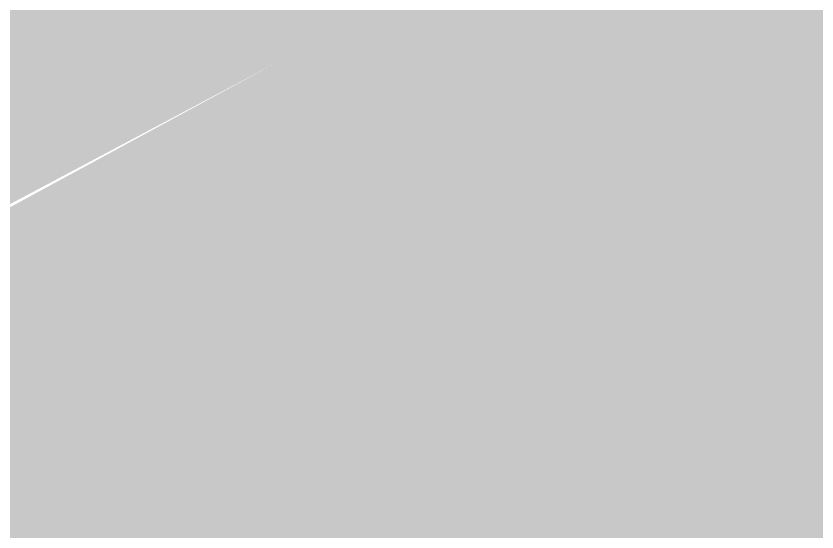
# Model space of a CAD drawing. Header units: inches. Extents: x 89.832 to 89.8607, y 26.7046 to 26.7267.
# Drawn here: x 89.8468503 to 89.8469029, y 26.7167137 to 26.7167476 of the extents above; entities that cross this region are included whole.
import ezdxf

# ---------------------------------------------------------------- set-up
doc = ezdxf.new("R2010")
doc.units = ezdxf.units.IN
doc.header["$MEASUREMENT"] = 0

msp = doc.modelspace()

# ---------------------------------------------------------------- hatches: boundary and pattern name
for points in [[(89.84645417, 26.717682095), (89.846527313, 26.717662398), (89.846563865, 26.717654555), (89.846646345, 26.71762616), (89.846794182, 26.717576682), (89.846816388, 26.717570685), (89.846839925, 26.717555302), (89.846848331, 26.717546273), (89.846882622, 26.71751865), (89.846941449, 26.717358548), (89.847184117, 26.716922463), (89.847180218, 26.716920373), (89.847113004, 26.716881358), (89.847014936, 26.716827204), (89.84693948, 26.716785586), (89.846867412, 26.716744517), (89.84681373, 26.716716015), (89.846764048, 26.716688449), (89.846728698, 26.716757535), (89.846724168, 26.716820684), (89.846723088, 26.716827509), (89.846720863, 26.716834106), (89.846717545, 26.716840322), (89.846679202, 26.716899985), (89.846674671, 26.716905893), (89.846669156, 26.71691108), (89.846662794, 26.716915417), (89.846585868, 26.71695915), (89.846572359, 26.71696275), (89.846473629, 26.716975948), (89.846461467, 26.716976237), (89.846399851, 26.716970404), (89.846314287, 26.716937238), (89.846310481, 26.716960452), (89.846297607, 26.717007144), (89.846281401, 26.717074347), (89.846258965, 26.717149497), (89.846246908, 26.717195505), (89.846233642, 26.717251663), (89.846219745, 26.717307491), (89.84620351, 26.717362682), (89.846190548, 26.717412395), (89.846181067, 26.717450743), (89.846171257, 26.717487718), (89.846163335, 26.717512093), (89.846159807, 26.717538527), (89.846142967, 26.717602391), (89.846125894, 26.71767081), (89.846152755, 26.717672666), (89.846241874, 26.717665261), (89.846254698, 26.717665579), (89.846260971, 26.717666837), (89.84633501, 26.717686211), (89.846354997, 26.717683601), (89.846407277, 26.717682613), (89.84645417, 26.717682095)], [(89.847180218, 26.716920373), (89.847199865, 26.716892486), (89.847201992, 26.716883677), (89.847202461, 26.716874673), (89.847201262, 26.716865724), (89.847198426, 26.716857078), (89.847194032, 26.716848974), (89.847188203, 26.716841636), (89.847181099, 26.716835269), (89.847172917, 26.716830048), (89.846930073, 26.716700959), (89.846908623, 26.716687315), (89.846889936, 26.716670715), (89.846874509, 26.716651603), (89.846862756, 26.71663049), (89.846854989, 26.716607938), (89.846851418, 26.716584552), (89.846852137, 26.716560956), (89.846857127, 26.71653778), (89.846865906, 26.716516491), (89.846828945, 26.716511867), (89.846821461, 26.716511439), (89.846813988, 26.716512015), (89.846806694, 26.716513583), (89.846770714, 26.716523922), (89.846763408, 26.716526609), (89.846756659, 26.716530288), (89.846750634, 26.71653487), (89.846713568, 26.716567903), (89.846710475, 26.716570922), (89.846707763, 26.716574099), (89.846676365, 26.71661448), (89.846650259, 26.716648722), (89.846649467, 26.716649794), (89.846613944, 26.716699364), (89.846610463, 26.716705096), (89.846607939, 26.716711219), (89.846606426, 26.716717605), (89.846605955, 26.716724121), (89.846606854, 26.716777665), (89.846600934, 26.716808736), (89.846576396, 26.716841681), (89.846535683, 26.716865291), (89.846471383, 26.716873687), (89.846430926, 26.716869928), (89.846395888, 26.716862441), (89.846392987, 26.716855245), (89.846388774, 26.716848592), (89.846383372, 26.716842673), (89.846370535, 26.716830818), (89.846344778, 26.716799226), (89.846339988, 26.716794176), (89.846334426, 26.716789811), (89.846328211, 26.716786226), (89.846321478, 26.716783498), (89.846314373, 26.716781686), (89.846278237, 26.716775), (89.846269918, 26.716774096), (89.846261548, 26.716774457), (89.846226405, 26.716778605), (89.846224241, 26.716778903), (89.846220546, 26.716779617), (89.846122653, 26.716802024), (89.846117887, 26.716803343), (89.84611445, 26.716804596), (89.846057893, 26.716827443), (89.846054493, 26.716828955), (89.846009852, 26.716850762), (89.846002845, 26.7168549), (89.845996702, 26.716860026), (89.845991594, 26.716865999), (89.845987663, 26.716872652), (89.845985019, 26.716879799), (89.845983735, 26.716887241), (89.845976539, 26.716979225), (89.845968547, 26.717011606), (89.845931296, 26.717063114), (89.845929927, 26.717065121), (89.845929073, 26.717066503), (89.845924045, 26.717074995), (89.845888455, 26.717095411), (89.845841137, 26.717105981), (89.845823107, 26.717104885), (89.845787772, 26.717090461), (89.845741458, 26.717056351), (89.845737482, 26.717053705), (89.845709026, 26.717035977), (89.845704735, 26.717011612), (89.845699341, 26.716966341), (89.845670077, 26.716967557), (89.845633497, 26.716971086), (89.845604656, 26.716973612), (89.845557017, 26.716961987), (89.845482327, 26.716961305), (89.845428022, 26.716956244), (89.8453588, 26.716946177), (89.845345421, 26.716928493), (89.845341854, 26.716922478), (89.845337319, 26.716917014), (89.845331919, 26.716912226), (89.845325778, 26.716908222), (89.845319035, 26.716905096), (89.845258323, 26.71688197), (89.845251795, 26.716879943), (89.845245019, 26.716878745), (89.845176766, 26.716870974), (89.845170245, 26.716870618), (89.845120409, 26.716870983), (89.845113202, 26.716871503), (89.845106152, 26.716872948), (89.845099407, 26.716875286), (89.845009073, 26.716912513), (89.844966914, 26.716922373), (89.844919354, 26.716956001), (89.844872884, 26.716973939), (89.84483202, 26.716994998), (89.844794432, 26.717013645), (89.844772396, 26.7170083), (89.844733536, 26.71699021), (89.844704094, 26.71697443), (89.844681746, 26.716957381), (89.844653594, 26.716920606), (89.844616588, 26.716889646), (89.844592245, 26.716868113), (89.844586944, 26.716862356), (89.844566833, 26.716841268), (89.844552788, 26.716839176), (89.844550143, 26.716837553), (89.844457684, 26.716784647), (89.844368562, 26.716734025), (89.844366835, 26.71673309), (89.844364899, 26.716732136), (89.844323707, 26.71671288), (89.844317689, 26.716710503), (89.844311376, 26.716708852), (89.844304877, 26.716707955), (89.844298304, 26.716707827), (89.844238215, 26.716710196), (89.844230102, 26.716711113), (89.844222262, 26.7167132), (89.844214904, 26.716716402), (89.84420822, 26.716720632), (89.844160413, 26.716756464), (89.844159669, 26.716756863), (89.84412038, 26.716707772), (89.84411511, 26.716702202), (89.844108907, 26.716697468), (89.844101934, 26.716693696), (89.844094375, 26.716690984), (89.844086427, 26.716689405), (89.8440783, 26.716688998), (89.843986766, 26.716691087), (89.843978727, 26.716691855), (89.843970929, 26.716693771), (89.843963574, 26.716696784), (89.843937731, 26.716709726), (89.843936635, 26.716710298), (89.843887586, 26.716736772), (89.843906863, 26.716748996), (89.843920206, 26.716756005), (89.843934683, 26.716760871), (89.844204635, 26.716828647), (89.844216035, 26.716832263), (89.844226796, 26.716837211), (89.844232967, 26.716841059), (89.844255391, 26.716822874), (89.844271656, 26.716814212), (89.844273533, 26.716814136), (89.844313018, 26.716829301), (89.844386655, 26.716866402), (89.844467009, 26.716915771), (89.844470248, 26.716917602), (89.844472244, 26.716918583), (89.84448737, 26.716925664), (89.844494773, 26.716942454), (89.844503415, 26.716981173), (89.84451143, 26.71702336), (89.844513549, 26.717030654), (89.844516991, 26.71703753), (89.844521659, 26.717043794), (89.844524736, 26.717049962), (89.844730578, 26.717197589), (89.844785339, 26.717167503), (89.844845792, 26.717161979), (89.844846336, 26.717161931), (89.844848104, 26.717161634), (89.84485306, 26.717160898), (89.844853857, 26.717160668), (89.84485457, 26.717160548), (89.844856652, 26.717159862), (89.844860075, 26.717158875), (89.844861331, 26.71715832), (89.844862434, 26.717157957), (89.844864193, 26.717157055), (89.844866685, 26.717155954), (89.844950924, 26.717110807), (89.844957464, 26.717106633), (89.844960711, 26.71710396), (89.845001599, 26.717067228), (89.84500355, 26.717065377), (89.845066791, 26.717001759), (89.845131579, 26.716980246), (89.84516547, 26.71698029), (89.845225434, 26.716982796), (89.845254613, 26.71699214), (89.845258733, 26.717007603), (89.845249625, 26.717073506), (89.845249272, 26.717080593), (89.845250159, 26.717087642), (89.845252266, 26.717094479), (89.845255539, 26.717100936), (89.845259899, 26.717106851), (89.845265238, 26.71711208), (89.845331208, 26.717167278), (89.845337191, 26.717171569), (89.84534383, 26.717174993), (89.845350971, 26.717177472), (89.845358449, 26.717178948), (89.84536609, 26.717179386), (89.845373716, 26.717178776), (89.845404381, 26.71717419), (89.845412783, 26.717172215), (89.845420681, 26.717168969), (89.845427838, 26.717164551), (89.845434041, 26.717159091), (89.84546273, 26.717129055), (89.845488519, 26.717109456), (89.84552062, 26.717096402), (89.845554257, 26.717092122), (89.845583725, 26.717096097), (89.845640088, 26.717119713), (89.845670567, 26.717138702), (89.845710752, 26.71717571), (89.845716308, 26.717180122), (89.845722527, 26.717183752), (89.845729272, 26.717186521), (89.845787246, 26.717205809), (89.845795836, 26.717207888), (89.845804726, 26.717208576), (89.845844577, 26.717208349), (89.845852973, 26.717207667), (89.845856372, 26.717207019), (89.845936779, 26.717189082), (89.845942977, 26.71718731), (89.845948867, 26.717184835), (89.845954352, 26.717181697), (89.845993281, 26.717156096), (89.845995886, 26.717154263), (89.846002257, 26.717148513), (89.846020582, 26.717128472), (89.846024693, 26.717123263), (89.846073502, 26.7170511), (89.846076838, 26.717045244), (89.84607919, 26.717039014), (89.846080509, 26.717032544), (89.846083424, 26.717008446), (89.846094288, 26.716950249), (89.846101024, 26.716925815), (89.846167386, 26.716894604), (89.846193947, 26.716891687), (89.846195886, 26.71689144), (89.846229937, 26.716886557), (89.846261765, 26.716887025), (89.846271748, 26.716902453), (89.846276695, 26.716908781), (89.846282189, 26.716913809), (89.846291079, 26.716920764), (89.846291889, 26.716921383), (89.84630734, 26.716932894), (89.846314287, 26.716937238), (89.846319358, 26.716939535), (89.846392358, 26.716968084), (89.846399851, 26.716970404), (89.846407658, 26.716971634), (89.846461467, 26.716976237), (89.846466221, 26.71697644), (89.846473629, 26.716975948), (89.846572359, 26.71696275), (89.846579254, 26.716961377), (89.846585868, 26.71695915), (89.846592068, 26.716956112), (89.846662794, 26.716915417), (89.846669156, 26.71691108), (89.846674671, 26.716905893), (89.846679202, 26.716899985), (89.846717545, 26.716840322), (89.846720863, 26.716834106), (89.846723088, 26.716827509), (89.846724168, 26.716820684), (89.846728619, 26.716759024), (89.846728698, 26.716757535), (89.846764048, 26.716688449), (89.846867412, 26.716744517), (89.84693948, 26.716785586), (89.847014936, 26.716827204), (89.847180218, 26.716920373)]]:
    msp.add_hatch(color=256).paths.add_polyline_path(points, flags=0)

doc.saveas('drawing.dxf')
